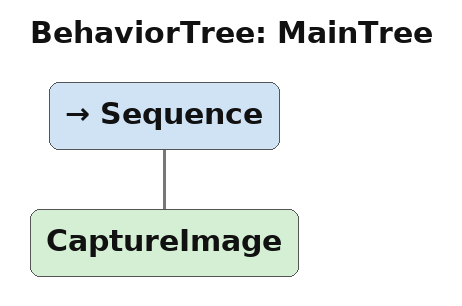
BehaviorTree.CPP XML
<root main_tree_to_execute="MainTree">
    <BehaviorTree ID="MainTree">

        <Sequence>
            <CaptureImage/>
        </Sequence>

    </BehaviorTree>
</root>
